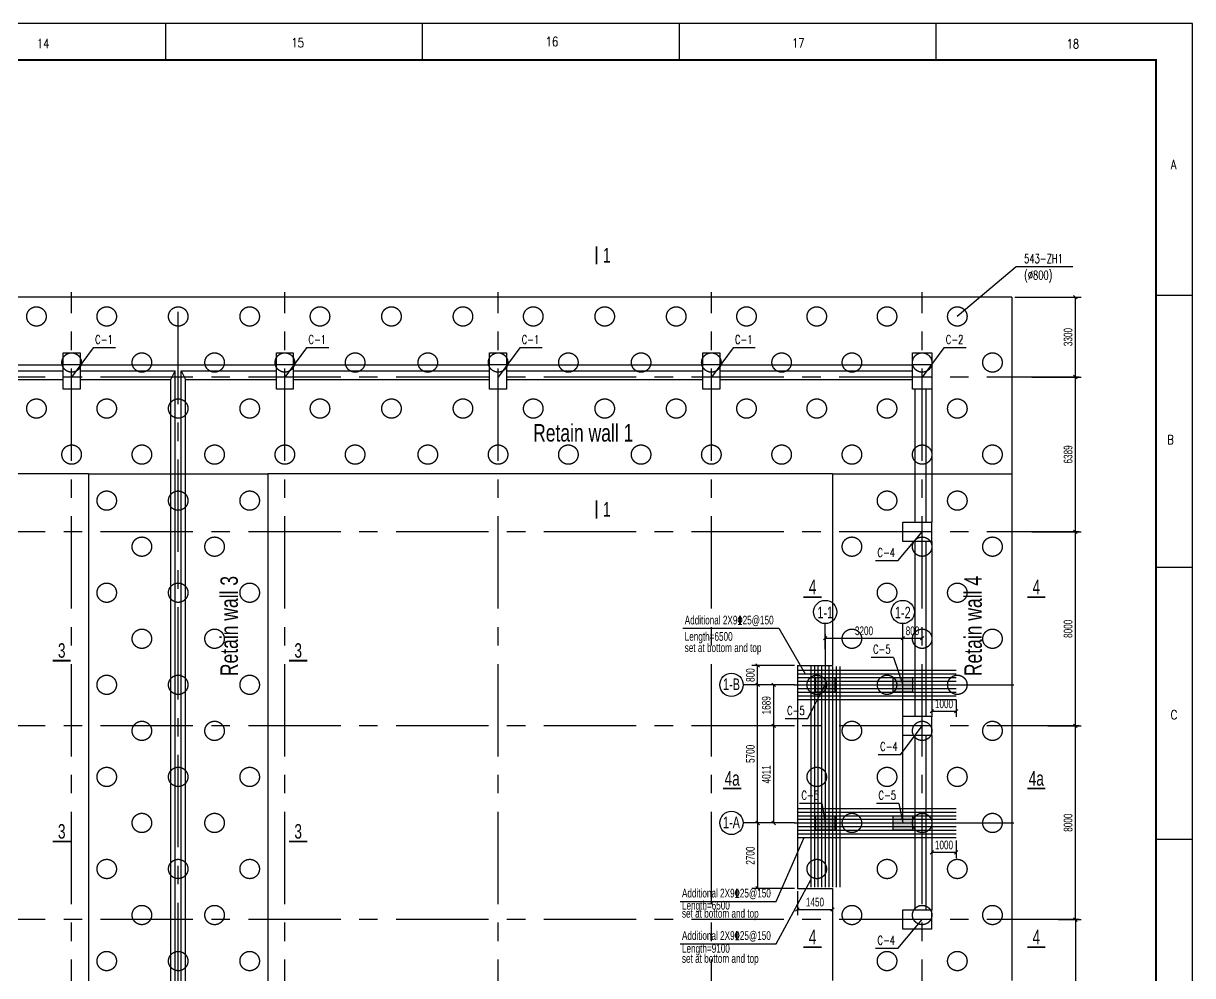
# Model space of a CAD drawing. Header units: millimetres. Extents: x -15901 to 146244, y -607033 to -56344.
# Drawn here: x 106036 to 146244, y -89089 to -56344 of the extents above; entities that cross this region are included whole.
import ezdxf
from ezdxf.enums import TextEntityAlignment as Align

# ---------------------------------------------------------------- set-up
doc = ezdxf.new("R2010")
doc.units = ezdxf.units.MM
doc.header["$LTSCALE"] = 2000
doc.linetypes.add('CENTER', pattern=[50.8, 31.75, -6.35, 6.35, -6.35])
doc.linetypes.add('HIDDEN', pattern=[9.525, 6.35, -3.175])
for name, color, linetype in [('4', 2, 'Continuous'), ('S_01_OUTL', 3, 'Continuous'), ('S_02_AXIS', 171, 'CENTER'), ('S_03_HIDD', 4, 'HIDDEN'), ('S_04_TEXT', 2, 'Continuous'), ('S_05_DIMS', 7, 'Continuous'), ('S_06_RBAR', 1, 'Continuous'), ('S_08_HATCH', 8, 'Continuous')]:
    doc.layers.add(name, color=color, linetype=linetype)
doc.styles.add('HZ', font='romans.shx', dxfattribs={"width": 0.7, "bigfont": 'hztxt.shx'})
doc.styles.add('KS', font='kstxt.shx', dxfattribs={"width": 0.7, "height": 300, "bigfont": 'kshz.shx'})
doc.styles.add('STANDA', font='romans.shx', dxfattribs={"width": 0.7, "bigfont": 'hztxt.shx'})
doc.dimstyles.new('KSDIM1.2', dxfattribs={"dimtxt": 300, "dimasz": 120, "dimexe": 200, "dimexo": 100, "dimgap": 100, "dimtad": 1, "dimdec": 0, "dimlfac": 1.2, "dimzin": 14, "dimdsep": 46, "dimtxsty": 'KS', "dimblk": 'ARCHTICK', "dimblk1": 'OBLIQUE', "dimblk2": 'OBLIQUE', "dimsah": 1, "dimcen": -900, "dimclrd": 7, "dimclre": 7, "dimclrt": 2, "dimazin": 3, "dimtfac": 1, "dimtdec": 0, "dimtix": 1, "dimtmove": 2, "dimatfit": 2, "dimfxl": 1, "dimtolj": 1, "dimtzin": 14, "dimlwd": -3, "dimlwe": -1, "dimarcsym": 0})

# ---------------------------------------------------------------- blocks, each defined once
blk = doc.blocks.new('_OBLIQUE')
at = {"color": 1}
blk.add_line((-0.5, -0.5), (0.5, 0.5), dxfattribs=at)
blk = doc.blocks.new('*D81')
at = {"layer": 'Defpoints', "color": 0}
for p in [(141160, -80497), (142212, -80497), (141529, -87164)]:
    blk.add_point(p, dxfattribs=at)
at = {"layer": 'S_05_DIMS', "color": 7}
for p, q in [((141260, -80497), (142412, -80497)), ((141629, -87164), (142412, -87164))]:
    blk.add_line(p, q, dxfattribs=at)
at = {"layer": 'S_05_DIMS', "color": 7, "lineweight": -3}
blk.add_line((142212, -87164), (142212, -80497), dxfattribs=at)
at = {"layer": 'S_05_DIMS', "color": 7, "linetype": 'ByBlock', "lineweight": -3, "xscale": 120, "yscale": 120, "zscale": 120}
for p, rotation in [((142212, -80497), 90), ((142212, -87164), 270)]:
    blk.add_blockref('_OBLIQUE', p, dxfattribs=dict(at, rotation=rotation))
at = {"layer": 'S_05_DIMS', "color": 2, "insert": (141962, -83830), "char_height": 300, "attachment_point": 5, "rotation": 90, "style": 'KS'}
blk.add_mtext('\\A1;8000', dxfattribs=at)
blk = doc.blocks.new('_ArchTick')
at = {"color": 0, "linetype": 'ByBlock', "const_width": 0.15}
blk.add_lwpolyline([(-0.5, -0.5), (0.5, 0.5)], dxfattribs=at)
blk = doc.blocks.new('*D82')
at = {"layer": 'Defpoints', "color": 0}
for p in [(140611, -73830), (142212, -73830), (141160, -80497)]:
    blk.add_point(p, dxfattribs=at)
at = {"layer": 'S_05_DIMS', "color": 7}
for p, q in [((140711, -73830), (142412, -73830)), ((141260, -80497), (142412, -80497))]:
    blk.add_line(p, q, dxfattribs=at)
at = {"layer": 'S_05_DIMS', "color": 7, "lineweight": -3}
blk.add_line((142212, -80497), (142212, -73830), dxfattribs=at)
at = {"layer": 'S_05_DIMS', "color": 7, "linetype": 'ByBlock', "lineweight": -3, "xscale": 120, "yscale": 120, "zscale": 120}
for p, rotation in [((142212, -73830), 90), ((142212, -80497), 270)]:
    blk.add_blockref('_OBLIQUE', p, dxfattribs=dict(at, rotation=rotation))
at = {"layer": 'S_05_DIMS', "color": 2, "insert": (141962, -77164), "char_height": 300, "attachment_point": 5, "rotation": 90, "style": 'KS'}
blk.add_mtext('\\A1;8000', dxfattribs=at)
blk = doc.blocks.new('*D83')
at = {"layer": 'Defpoints', "color": 0}
for p in [(140611, -68506), (142212, -68506), (140611, -73830)]:
    blk.add_point(p, dxfattribs=at)
at = {"layer": 'S_05_DIMS', "color": 7}
for p, q in [((140711, -68506), (142412, -68506)), ((140711, -73830), (142412, -73830))]:
    blk.add_line(p, q, dxfattribs=at)
at = {"layer": 'S_05_DIMS', "color": 7, "lineweight": -3}
blk.add_line((142212, -73830), (142212, -68506), dxfattribs=at)
at = {"layer": 'S_05_DIMS', "color": 7, "linetype": 'ByBlock', "lineweight": -3, "xscale": 120, "yscale": 120, "zscale": 120}
for p, rotation in [((142212, -68506), 90), ((142212, -73830), 270)]:
    blk.add_blockref('_OBLIQUE', p, dxfattribs=dict(at, rotation=rotation))
at = {"layer": 'S_05_DIMS', "color": 2, "insert": (141962, -71168), "char_height": 300, "attachment_point": 5, "rotation": 90, "style": 'KS'}
blk.add_mtext('\\A1;6389', dxfattribs=at)
blk = doc.blocks.new('A150')
for p, q in [((1013765, -243376), (887616, -243376)), ((985732, -243376), (985732, -244376)), ((992741, -243376), (992741, -244376)), ((999749, -243376), (999749, -244376)), ((1006757, -243376), (1006757, -244376)), ((1013766, -302776), (1013766, -243377)), ((1013766, -250801), (1012766, -250801)), ((1013766, -258226), (1012766, -258226)), ((1013766, -265651), (1012766, -265651))]:
    blk.add_line(p, q)
at = {"const_width": 60}
blk.add_lwpolyline([(1012766, -301776), (1012766, -244376), (890116, -244376), (890116, -301776)], close=True, dxfattribs=at)
blk.add_arc((1013765, -243377), 0.5, 0, 90)
at = {"style": 'STANDA', "width": 0.8}
for s, p in [('15', (989170, -244030)), ('16', (996110, -243997)), ('17', (1002832, -244036)), ('14', (982222, -244050)), ('18', (1010326, -244060)), ('A', (1013168, -247354)), ('B', (1013074, -254862)), ('C', (1013168, -262370))]:
    blk.add_text(s, height=250, dxfattribs=at).set_placement(p)
blk = doc.blocks.new('*D107')
at = {"layer": 'Defpoints', "color": 0}
for p in [(141529, -87164), (140610, -104339), (142212, -104339)]:
    blk.add_point(p, dxfattribs=at)
at = {"layer": 'S_05_DIMS', "color": 7}
for p, q in [((141629, -87164), (142412, -87164)), ((140710, -104339), (142412, -104339))]:
    blk.add_line(p, q, dxfattribs=at)
at = {"layer": 'S_05_DIMS', "color": 7, "lineweight": -3}
blk.add_line((142212, -87164), (142212, -104339), dxfattribs=at)
at = {"layer": 'S_05_DIMS', "color": 7, "linetype": 'ByBlock', "lineweight": -3, "xscale": 120, "yscale": 120, "zscale": 120}
for p, rotation in [((142212, -87164), 90), ((142212, -104339), 270)]:
    blk.add_blockref('_OBLIQUE', p, dxfattribs=dict(at, rotation=rotation))
at = {"layer": 'S_05_DIMS', "color": 2, "insert": (141962, -95751), "char_height": 300, "attachment_point": 5, "rotation": 90, "style": 'KS'}
blk.add_mtext('\\A1;20611', dxfattribs=at)
blk = doc.blocks.new('*D252')
at = {"layer": 'Defpoints', "color": 0}
for p in [(140028, -65756), (142212, -65756), (141276, -68506)]:
    blk.add_point(p, dxfattribs=at)
at = {"layer": 'S_05_DIMS', "color": 7}
for p, q in [((140128, -65756), (142412, -65756)), ((141376, -68506), (142412, -68506))]:
    blk.add_line(p, q, dxfattribs=at)
at = {"layer": 'S_05_DIMS', "color": 7, "lineweight": -3}
blk.add_line((142212, -68506), (142212, -65756), dxfattribs=at)
at = {"layer": 'S_05_DIMS', "color": 7, "linetype": 'ByBlock', "lineweight": -3, "xscale": 120, "yscale": 120, "zscale": 120}
for p, rotation in [((142212, -65756), 90), ((142212, -68506), 270)]:
    blk.add_blockref('_OBLIQUE', p, dxfattribs=dict(at, rotation=rotation))
at = {"layer": 'S_05_DIMS', "color": 2, "insert": (141962, -67131), "char_height": 300, "attachment_point": 5, "rotation": 90, "style": 'KS'}
blk.add_mtext('\\A1;3300', dxfattribs=at)
blk = doc.blocks.new('*D264')
at = {"layer": 'Defpoints', "color": 0}
for p in [(132653, -86089), (133861, -86089), (133861, -86813)]:
    blk.add_point(p, dxfattribs=at)
at = {"layer": 'S_05_DIMS', "color": 7}
for p, q in [((132653, -86189), (132653, -87013)), ((133861, -86189), (133861, -87013))]:
    blk.add_line(p, q, dxfattribs=at)
at = {"layer": 'S_05_DIMS', "color": 7, "lineweight": -3}
blk.add_line((132653, -86813), (133861, -86813), dxfattribs=at)
at = {"layer": 'S_05_DIMS', "color": 7, "linetype": 'ByBlock', "lineweight": -3, "xscale": 120, "yscale": 120, "zscale": 120, "rotation": 180}
blk.add_blockref('_OBLIQUE', (132653, -86813), dxfattribs=at)
at = {"layer": 'S_05_DIMS', "color": 7, "linetype": 'ByBlock', "lineweight": -3, "xscale": 120, "yscale": 120, "zscale": 120}
blk.add_blockref('_OBLIQUE', (133861, -86813), dxfattribs=at)
at = {"layer": 'S_05_DIMS', "color": 2, "insert": (133257, -86563), "char_height": 300, "attachment_point": 5, "style": 'KS'}
blk.add_mtext('\\A1;1450', dxfattribs=at)
blk = doc.blocks.new('*D265')
at = {"layer": 'Defpoints', "color": 0}
for p in [(132538, -79089), (131836, -80497), (132653, -80497)]:
    blk.add_point(p, dxfattribs=at)
at = {"layer": 'S_05_DIMS', "color": 7}
for p, q in [((132438, -79089), (131636, -79089)), ((132553, -80497), (131636, -80497))]:
    blk.add_line(p, q, dxfattribs=at)
at = {"layer": 'S_05_DIMS', "color": 7, "lineweight": -3}
blk.add_line((131836, -79089), (131836, -80497), dxfattribs=at)
at = {"layer": 'S_05_DIMS', "color": 7, "linetype": 'ByBlock', "lineweight": -3, "xscale": 120, "yscale": 120, "zscale": 120}
for p, rotation in [((131836, -79089), 90), ((131836, -80497), 270)]:
    blk.add_blockref('_OBLIQUE', p, dxfattribs=dict(at, rotation=rotation))
at = {"layer": 'S_05_DIMS', "color": 2, "insert": (131586, -79793), "char_height": 300, "attachment_point": 5, "rotation": 90, "style": 'KS'}
blk.add_mtext('\\A1;1689', dxfattribs=at)
blk = doc.blocks.new('*D266')
at = {"layer": 'Defpoints', "color": 0}
for p in [(132653, -80497), (131836, -83839), (132653, -83839)]:
    blk.add_point(p, dxfattribs=at)
at = {"layer": 'S_05_DIMS', "color": 7}
for p, q in [((132553, -80497), (131636, -80497)), ((132553, -83839), (131636, -83839))]:
    blk.add_line(p, q, dxfattribs=at)
at = {"layer": 'S_05_DIMS', "color": 7, "lineweight": -3}
blk.add_line((131836, -80497), (131836, -83839), dxfattribs=at)
at = {"layer": 'S_05_DIMS', "color": 7, "linetype": 'ByBlock', "lineweight": -3, "xscale": 120, "yscale": 120, "zscale": 120}
for p, rotation in [((131836, -80497), 90), ((131836, -83839), 270)]:
    blk.add_blockref('_OBLIQUE', p, dxfattribs=dict(at, rotation=rotation))
at = {"layer": 'S_05_DIMS', "color": 2, "insert": (131586, -82168), "char_height": 300, "attachment_point": 5, "rotation": 90, "style": 'KS'}
blk.add_mtext('\\A1;4011', dxfattribs=at)
blk = doc.blocks.new('*D267')
at = {"layer": 'Defpoints', "color": 0}
for p in [(131286, -79089), (132653, -79089), (132653, -83839)]:
    blk.add_point(p, dxfattribs=at)
at = {"layer": 'S_05_DIMS', "color": 7}
for p, q in [((132553, -79089), (131086, -79089)), ((132553, -83839), (131086, -83839))]:
    blk.add_line(p, q, dxfattribs=at)
at = {"layer": 'S_05_DIMS', "color": 7, "lineweight": -3}
blk.add_line((131286, -83839), (131286, -79089), dxfattribs=at)
at = {"layer": 'S_05_DIMS', "color": 7, "linetype": 'ByBlock', "lineweight": -3, "xscale": 120, "yscale": 120, "zscale": 120}
for p, rotation in [((131286, -79089), 90), ((131286, -83839), 270)]:
    blk.add_blockref('_OBLIQUE', p, dxfattribs=dict(at, rotation=rotation))
at = {"layer": 'S_05_DIMS', "color": 2, "insert": (131036, -81464), "char_height": 300, "attachment_point": 5, "rotation": 90, "style": 'KS'}
blk.add_mtext('\\A1;5700', dxfattribs=at)
blk = doc.blocks.new('*D268')
at = {"layer": 'Defpoints', "color": 0}
for p in [(136278, -77484), (133611, -77958), (136278, -77958)]:
    blk.add_point(p, dxfattribs=at)
at = {"layer": 'S_05_DIMS', "color": 7}
for p, q in [((133611, -77858), (133611, -77284)), ((136278, -77858), (136278, -77284))]:
    blk.add_line(p, q, dxfattribs=at)
at = {"layer": 'S_05_DIMS', "color": 7, "lineweight": -3}
blk.add_line((133611, -77484), (136278, -77484), dxfattribs=at)
at = {"layer": 'S_05_DIMS', "color": 7, "linetype": 'ByBlock', "lineweight": -3, "xscale": 120, "yscale": 120, "zscale": 120, "rotation": 180}
blk.add_blockref('_OBLIQUE', (133611, -77484), dxfattribs=at)
at = {"layer": 'S_05_DIMS', "color": 7, "linetype": 'ByBlock', "lineweight": -3, "xscale": 120, "yscale": 120, "zscale": 120}
blk.add_blockref('_OBLIQUE', (136278, -77484), dxfattribs=at)
at = {"layer": 'S_05_DIMS', "color": 2, "insert": (134944, -77234), "char_height": 300, "attachment_point": 5, "style": 'KS'}
blk.add_mtext('\\A1;3200', dxfattribs=at)
blk = doc.blocks.new('*D269')
at = {"layer": 'Defpoints', "color": 0}
for p in [(136944, -77484), (136278, -77958), (136944, -77657)]:
    blk.add_point(p, dxfattribs=at)
at = {"layer": 'S_05_DIMS', "color": 7}
for p, q in [((136278, -77858), (136278, -77284)), ((136944, -77557), (136944, -77284))]:
    blk.add_line(p, q, dxfattribs=at)
at = {"layer": 'S_05_DIMS', "color": 7, "lineweight": -3}
blk.add_line((136278, -77484), (136944, -77484), dxfattribs=at)
at = {"layer": 'S_05_DIMS', "color": 7, "linetype": 'ByBlock', "lineweight": -3, "xscale": 120, "yscale": 120, "zscale": 120, "rotation": 180}
blk.add_blockref('_OBLIQUE', (136278, -77484), dxfattribs=at)
at = {"layer": 'S_05_DIMS', "color": 7, "linetype": 'ByBlock', "lineweight": -3, "xscale": 120, "yscale": 120, "zscale": 120}
blk.add_blockref('_OBLIQUE', (136944, -77484), dxfattribs=at)
at = {"layer": 'S_05_DIMS', "color": 2, "insert": (136611, -77234), "char_height": 300, "attachment_point": 5, "style": 'KS'}
blk.add_mtext('\\A1;800', dxfattribs=at)
blk = doc.blocks.new('*D270')
at = {"layer": 'Defpoints', "color": 0}
for p in [(131286, -78423), (132653, -78423), (132653, -79089)]:
    blk.add_point(p, dxfattribs=at)
at = {"layer": 'S_05_DIMS', "color": 7}
for p, q in [((132553, -78423), (131086, -78423)), ((132553, -79089), (131086, -79089))]:
    blk.add_line(p, q, dxfattribs=at)
at = {"layer": 'S_05_DIMS', "color": 7, "lineweight": -3}
blk.add_line((131286, -79089), (131286, -78423), dxfattribs=at)
at = {"layer": 'S_05_DIMS', "color": 7, "linetype": 'ByBlock', "lineweight": -3, "xscale": 120, "yscale": 120, "zscale": 120}
for p, rotation in [((131286, -78423), 90), ((131286, -79089), 270)]:
    blk.add_blockref('_OBLIQUE', p, dxfattribs=dict(at, rotation=rotation))
at = {"layer": 'S_05_DIMS', "color": 2, "insert": (131036, -78756), "char_height": 300, "attachment_point": 5, "rotation": 90, "style": 'KS'}
blk.add_mtext('\\A1;800', dxfattribs=at)
blk = doc.blocks.new('*D271')
at = {"layer": 'Defpoints', "color": 0}
for p in [(132653, -83839), (131286, -86089), (132653, -86089)]:
    blk.add_point(p, dxfattribs=at)
at = {"layer": 'S_05_DIMS', "color": 7}
for p, q in [((132553, -83839), (131086, -83839)), ((132553, -86089), (131086, -86089))]:
    blk.add_line(p, q, dxfattribs=at)
at = {"layer": 'S_05_DIMS', "color": 7, "lineweight": -3}
blk.add_line((131286, -83839), (131286, -86089), dxfattribs=at)
at = {"layer": 'S_05_DIMS', "color": 7, "linetype": 'ByBlock', "lineweight": -3, "xscale": 120, "yscale": 120, "zscale": 120}
for p, rotation in [((131286, -83839), 90), ((131286, -86089), 270)]:
    blk.add_blockref('_OBLIQUE', p, dxfattribs=dict(at, rotation=rotation))
at = {"layer": 'S_05_DIMS', "color": 2, "insert": (131036, -84964), "char_height": 300, "attachment_point": 5, "rotation": 90, "style": 'KS'}
blk.add_mtext('\\A1;2700', dxfattribs=at)
blk = doc.blocks.new('*D730')
at = {"layer": 'Defpoints', "color": 0}
for p in [(137278, -79506), (138111, -79506), (138111, -79994)]:
    blk.add_point(p, dxfattribs=at)
at = {"layer": 'S_05_DIMS', "color": 7}
for p, q in [((137278, -79606), (137278, -80194)), ((138111, -79606), (138111, -80194))]:
    blk.add_line(p, q, dxfattribs=at)
at = {"layer": 'S_05_DIMS', "color": 7, "lineweight": -3}
blk.add_line((137278, -79994), (138111, -79994), dxfattribs=at)
at = {"layer": 'S_05_DIMS', "color": 7, "linetype": 'ByBlock', "lineweight": -3, "xscale": 120, "yscale": 120, "zscale": 120, "rotation": 180}
blk.add_blockref('_OBLIQUE', (137278, -79994), dxfattribs=at)
at = {"layer": 'S_05_DIMS', "color": 7, "linetype": 'ByBlock', "lineweight": -3, "xscale": 120, "yscale": 120, "zscale": 120}
blk.add_blockref('_OBLIQUE', (138111, -79994), dxfattribs=at)
at = {"layer": 'S_05_DIMS', "color": 2, "insert": (137694, -79744), "char_height": 300, "attachment_point": 5, "style": 'KS'}
blk.add_mtext('\\A1;1000', dxfattribs=at)
blk = doc.blocks.new('*D731')
at = {"layer": 'Defpoints', "color": 0}
for p in [(137278, -84339), (138111, -84339), (138111, -84848)]:
    blk.add_point(p, dxfattribs=at)
at = {"layer": 'S_05_DIMS', "color": 7}
for p, q in [((137278, -84439), (137278, -85048)), ((138111, -84439), (138111, -85048))]:
    blk.add_line(p, q, dxfattribs=at)
at = {"layer": 'S_05_DIMS', "color": 7, "lineweight": -3}
blk.add_line((137278, -84848), (138111, -84848), dxfattribs=at)
at = {"layer": 'S_05_DIMS', "color": 7, "linetype": 'ByBlock', "lineweight": -3, "xscale": 120, "yscale": 120, "zscale": 120, "rotation": 180}
blk.add_blockref('_OBLIQUE', (137278, -84848), dxfattribs=at)
at = {"layer": 'S_05_DIMS', "color": 7, "linetype": 'ByBlock', "lineweight": -3, "xscale": 120, "yscale": 120, "zscale": 120}
blk.add_blockref('_OBLIQUE', (138111, -84848), dxfattribs=at)
at = {"layer": 'S_05_DIMS', "color": 2, "insert": (137694, -84598), "char_height": 300, "attachment_point": 5, "style": 'KS'}
blk.add_mtext('\\A1;1000', dxfattribs=at)

msp = doc.modelspace()

# ---------------------------------------------------------------- hatches: boundary and pattern name
at = {"layer": 'S_08_HATCH'}
h = msp.add_hatch(color=6, dxfattribs=at)
h.dxf.hatch_style = 1
h.paths.add_polyline_path([(133277.566, -78839.342), (133277.566, -79339.342), (133944.232, -79339.342), (133944.232, -78839.342)])
h = msp.add_hatch(color=6, dxfattribs=at)
h.dxf.hatch_style = 1
h.paths.add_polyline_path([(135944.232, -78839.342), (135944.232, -79339.342), (136610.899, -79339.342), (136610.899, -78839.342)])
h = msp.add_hatch(color=6, dxfattribs=at)
h.dxf.hatch_style = 1
h.paths.add_polyline_path([(133277.566, -83589.342), (133277.566, -84089.342), (133944.232, -84089.342), (133944.232, -83589.342)])
h = msp.add_hatch(color=6, dxfattribs=at)
h.dxf.hatch_style = 1
h.paths.add_polyline_path([(135944.232, -83589.342), (135944.232, -84089.342), (136610.899, -84089.342), (136610.899, -83589.342)])

# ---------------------------------------------------------------- linework, layer by layer
for p, q in [((140172.695, -64718.311), (138152.566, -66422.675)), ((142123.223, -64718.311), (140172.695, -64718.311))]:
    msp.add_line(p, q)
at = {"layer": 'S_01_OUTL'}
for p, q in [((140027.566, -65756.008), (-5305.768, -65756.008)), ((140027.566, -65756.008), (140027.566, -89256.008)), ((107402.566, -67672.675), (107985.899, -67672.675)), ((107402.566, -68922.675), (107402.566, -67672.675)), ((107985.899, -67672.675), (107985.899, -68922.675)), ((114735.899, -67672.675), (115319.232, -67672.675)), ((114735.899, -68922.675), (114735.899, -67672.675)), ((115319.232, -67672.675), (115319.232, -68922.675)), ((122069.232, -67672.675), (122652.566, -67672.675)), ((122069.232, -68922.675), (122069.232, -67672.675)), ((122652.566, -67672.675), (122652.566, -68922.675)), ((129402.566, -67672.675), (129985.899, -67672.675)), ((129402.566, -68922.675), (129402.566, -67672.675)), ((129985.899, -67672.675), (129985.899, -68922.675)), ((136610.899, -67672.675), (137277.566, -67672.675)), ((136610.899, -68922.675), (136610.899, -67672.675)), ((137277.566, -67672.675), (137277.566, -68922.675)), ((100652.566, -68089.342), (107402.566, -68089.342)), ((100652.566, -68297.675), (107402.566, -68297.675)), ((107985.899, -68089.342), (114735.899, -68089.342)), ((107985.899, -68297.675), (111256.732, -68297.675)), ((111110.899, -68589.342), (111256.732, -68297.675)), ((111256.732, -89756.008), (111256.732, -68297.675)), ((111465.066, -89756.008), (111465.066, -68297.675)), ((111465.066, -68297.675), (111610.899, -68589.342)), ((111465.066, -68297.675), (114735.899, -68297.675)), ((115319.232, -68089.342), (122069.232, -68089.342)), ((115319.232, -68297.675), (122069.232, -68297.675)), ((122652.566, -68089.342), (129402.566, -68089.342)), ((122652.566, -68297.675), (129402.566, -68297.675)), ((129985.899, -68089.342), (136610.899, -68089.342)), ((129985.899, -68297.675), (136610.899, -68297.675)), ((100652.566, -68589.342), (107402.566, -68589.342)), ((107985.899, -68589.342), (111110.899, -68589.342)), ((111110.899, -89756.008), (111110.899, -68589.342)), ((111610.899, -89756.008), (111610.899, -68589.342)), ((111610.899, -68589.342), (114735.899, -68589.342)), ((115319.232, -68589.342), (122069.232, -68589.342)), ((122652.566, -68589.342), (129402.566, -68589.342)), ((129985.899, -68589.342), (136610.899, -68589.342)), ((107985.899, -68922.675), (107402.566, -68922.675)), ((115319.232, -68922.675), (114735.899, -68922.675)), ((122652.566, -68922.675), (122069.232, -68922.675)), ((129985.899, -68922.675), (129402.566, -68922.675)), ((137277.566, -68922.675), (136610.899, -68922.675)), ((136694.232, -68922.675), (136694.232, -73496.842)), ((137069.232, -68922.675), (137069.232, -73496.842)), ((137277.566, -68922.675), (137277.566, -73496.842)), ((108277.566, -71839.743), (88777.566, -71839.743)), ((108277.566, -71839.743), (108277.566, -90839.342)), ((133860.899, -71839.743), (114444.232, -71839.743)), ((114444.232, -71839.743), (114444.232, -90839.342)), ((133860.899, -71839.743), (133860.899, -78422.675)), ((136277.566, -74163.508), (136277.566, -73496.842)), ((136277.566, -73496.842), (137277.566, -73496.842)), ((137277.566, -74163.508), (137277.566, -73496.842)), ((137277.566, -74163.508), (136277.566, -74163.508)), ((136694.232, -74163.508), (136694.232, -80163.508)), ((137069.232, -74163.508), (137069.232, -80163.508)), ((137277.566, -74163.508), (137277.566, -80163.508)), ((132652.566, -78422.675), (132652.566, -86089.342)), ((132652.566, -78422.675), (133860.899, -78422.675)), ((136277.566, -80830.175), (136277.566, -80163.508)), ((136277.566, -80163.508), (137277.566, -80163.508)), ((137277.566, -80830.175), (137277.566, -80163.508)), ((137277.566, -80830.175), (136277.566, -80830.175)), ((136694.232, -80830.175), (136694.232, -86830.175)), ((137069.232, -80830.175), (137069.232, -86830.175)), ((137277.566, -80830.175), (137277.566, -86830.175)), ((132652.566, -86089.342), (133860.899, -86089.342)), ((133860.899, -86089.342), (133860.899, -89256.008)), ((136277.566, -87496.842), (136277.566, -86830.175)), ((136277.566, -86830.175), (137277.566, -86830.175)), ((137277.566, -87496.842), (137277.566, -86830.175)), ((137277.566, -87496.842), (136277.566, -87496.842))]:
    msp.add_line(p, q, dxfattribs=at)
for points in [[(125746.147, -64005.306, 60, 60, 0), (125746.147, -64630.306, 0, 0, 0)], [(125746.147, -72745.5, 60, 60, 0), (125746.147, -73370.5, 0, 0, 0)], [(132862.098, -76074.821, 60, 60, 0), (133487.098, -76074.821, 0, 0, 0)], [(140556.841, -76074.821, 60, 60, 0), (141181.841, -76074.821, 0, 0, 0)], [(107042.31, -78258.83, 60, 60, 0), (107667.31, -78258.83, 0, 0, 0)], [(115173.843, -78258.83, 60, 60, 0), (115798.843, -78258.83, 0, 0, 0)], [(130097.163, -82657.382, 60, 60, 0), (130722.163, -82657.382, 0, 0, 0)], [(140556.841, -82657.382, 60, 60, 0), (141181.841, -82657.382, 0, 0, 0)], [(107042.31, -84478.768, 60, 60, 0), (107667.31, -84478.768, 0, 0, 0)], [(115173.843, -84478.768, 60, 60, 0), (115798.843, -84478.768, 0, 0, 0)], [(132862.098, -88114.83, 60, 60, 0), (133487.098, -88114.83, 0, 0, 0)], [(140556.841, -88114.83, 60, 60, 0), (141181.841, -88114.83, 0, 0, 0)]]:
    msp.add_lwpolyline(points, format="xyseb", dxfattribs=at)
for points in [[(133277.566, -78839.342), (133944.232, -78839.342), (133944.232, -79339.342), (133277.566, -79339.342)], [(135944.232, -78839.342), (136610.899, -78839.342), (136610.899, -79339.342), (135944.232, -79339.342)], [(133277.566, -83589.342), (133944.232, -83589.342), (133944.232, -84089.342), (133277.566, -84089.342)], [(135944.232, -83589.342), (136610.899, -83589.342), (136610.899, -84089.342), (135944.232, -84089.342)]]:
    msp.add_lwpolyline(points, close=True, dxfattribs=at)
for centre in [(133610.899, -76584.471), (136277.566, -76584.471), (130385.854, -79089.342), (130385.854, -83839.342)]:
    msp.add_circle(centre, 400, dxfattribs=at)
at = {"layer": 'S_02_AXIS', "ltscale": 0.05}
for p, q in [((107694.232, -106950.224), (107694.232, -65589.342)), ((111360.899, -89756.008), (111360.899, -65756.008)), ((115027.566, -106950.224), (115027.566, -65589.342)), ((122360.899, -106950.224), (122360.899, -65589.342)), ((129694.232, -106950.224), (129694.232, -65589.342)), ((136944.232, -106950.224), (136944.232, -65589.342)), ((142347.521, -68506.008), (-7567.631, -68506.008)), ((142347.521, -73830.175), (-7567.631, -73830.175)), ((142347.521, -80496.842), (-7567.631, -80496.842)), ((142347.521, -87163.508), (-7567.631, -87163.508))]:
    msp.add_line(p, q, dxfattribs=at)
at = {"layer": 'S_02_AXIS'}
for p, q in [((133610.899, -77350.782), (133610.899, -84796.918)), ((136277.566, -83768.568), (136277.566, -77510.165)), ((132538.045, -79089.342), (140095.349, -79089.342)), ((132538.045, -83839.342), (140095.349, -83839.342))]:
    msp.add_line(p, q, dxfattribs=at)
at = {"layer": 'S_03_HIDD'}
for p, q in [((108277.566, -71839.743), (114444.232, -71839.743)), ((133860.899, -71839.743), (140027.566, -71839.743))]:
    msp.add_line(p, q, dxfattribs=at)
for centre in [(106485.899, -66422.675), (108902.566, -66422.675), (111360.899, -66422.675), (113819.232, -66422.675), (116235.899, -66422.675), (118694.232, -66422.675), (121152.566, -66422.675), (123569.232, -66422.675), (126027.566, -66422.675), (128485.899, -66422.675), (130902.566, -66422.675), (133319.232, -66422.675), (135735.899, -66422.675), (138152.566, -66422.675), (107694.232, -68006.008), (110110.899, -68006.008), (112610.899, -68006.008), (115027.566, -68006.008), (117444.232, -68006.008), (119944.232, -68006.008), (122360.899, -68006.008), (124777.566, -68006.008), (127277.566, -68006.008), (129694.232, -68006.008), (132110.899, -68006.008), (134527.566, -68006.008), (136944.232, -68006.008), (139360.899, -68006.008), (106485.899, -69589.342), (108902.566, -69589.342), (111360.899, -69589.342), (113819.232, -69589.342), (116235.899, -69589.342), (118694.232, -69589.342), (121152.566, -69589.342), (123569.232, -69589.342), (126027.566, -69589.342), (128485.899, -69589.342), (130902.566, -69589.342), (133319.232, -69589.342), (135735.899, -69589.342), (138152.566, -69589.342), (107694.232, -71172.675), (110110.899, -71172.675), (112610.899, -71172.675), (115027.566, -71172.675), (117444.232, -71172.675), (119944.232, -71172.675), (122360.899, -71172.675), (124777.566, -71172.675), (127277.566, -71172.675), (129694.232, -71172.675), (132110.899, -71172.675), (134527.566, -71172.675), (136944.232, -71172.675), (139360.899, -71172.675), (108902.566, -72756.008), (111360.899, -72756.008), (113819.232, -72756.008), (135735.899, -72756.008), (138152.566, -72756.008), (110110.899, -74339.342), (112610.899, -74339.342), (134527.566, -74339.342), (136944.232, -74339.342), (139360.899, -74339.342), (108902.566, -75922.675), (111360.899, -75922.675), (113819.232, -75922.675), (135735.899, -75922.675), (138152.566, -75922.675), (110110.899, -77506.008), (112610.899, -77506.008), (134527.566, -77506.008), (136944.232, -77506.008), (139360.899, -77506.008), (108902.566, -79089.342), (111360.899, -79089.342), (113819.232, -79089.342), (133319.232, -79089.342), (135735.899, -79089.342), (138152.566, -79089.342), (110110.899, -80672.675), (112610.899, -80672.675), (134527.566, -80672.675), (136944.232, -80672.675), (139360.899, -80672.675), (108902.566, -82256.008), (111360.899, -82256.008), (113819.232, -82256.008), (133319.232, -82256.008), (135735.899, -82256.008), (138152.566, -82256.008), (110110.899, -83839.342), (112610.899, -83839.342), (134527.566, -83839.342), (136944.232, -83839.342), (139360.899, -83839.342), (108902.566, -85422.675), (111360.899, -85422.675), (113819.232, -85422.675), (133319.232, -85422.675), (135735.899, -85422.675), (138152.566, -85422.675), (110110.899, -87006.008), (112610.899, -87006.008), (134527.566, -87006.008), (136944.232, -87006.008), (139360.899, -87006.008), (108902.566, -88589.342), (111360.899, -88589.342), (113819.232, -88589.342), (135735.899, -88589.342), (138152.566, -88589.342)]:
    msp.add_circle(centre, 333.333, dxfattribs=at)
at = {"layer": 'S_04_TEXT'}
for p, q in [((108440.428, -67497.323), (107694.232, -68506.008)), ((109205.542, -67497.323), (108440.428, -67497.323)), ((115773.762, -67497.323), (115027.566, -68506.008)), ((116538.875, -67497.323), (115773.762, -67497.323)), ((123107.095, -67497.323), (122360.899, -68506.008)), ((123872.209, -67497.323), (123107.095, -67497.323)), ((130440.428, -67497.323), (129694.232, -68506.008)), ((131205.542, -67497.323), (130440.428, -67497.323)), ((137690.428, -67497.323), (136944.232, -68506.008)), ((138455.542, -67497.323), (137690.428, -67497.323)), ((107985.899, -68089.342), (107402.566, -68089.342)), ((115319.232, -68089.342), (114735.899, -68089.342)), ((122652.566, -68089.342), (122069.232, -68089.342)), ((129985.899, -68089.342), (129402.566, -68089.342)), ((137277.566, -68089.342), (136610.899, -68089.342)), ((136107.89, -74826.566), (136944.232, -73830.175)), ((136107.89, -74826.566), (135342.776, -74826.566)), ((128712.702, -77146.655), (132015.702, -77146.655)), ((132015.702, -77146.655), (132924.05, -78714.342)), ((133610.899, -77284.471), (133610.899, -76984.471)), ((136277.566, -77284.471), (136277.566, -76984.471)), ((135954.498, -78151.339), (135189.385, -78151.339)), ((135954.498, -78151.339), (136277.566, -79089.342)), ((131085.854, -79089.342), (130785.854, -79089.342)), ((133001.561, -80259.166), (133610.899, -79089.342)), ((133001.561, -80259.166), (132236.447, -80259.166)), ((136198.82, -81493.232), (136944.232, -80496.842)), ((136198.82, -81493.232), (135433.707, -81493.232)), ((133490.909, -83172.446), (132725.796, -83172.446)), ((133490.909, -83172.446), (133610.899, -83839.342)), ((136142.421, -83172.446), (135377.308, -83172.446)), ((136142.421, -83172.446), (136277.566, -83839.342)), ((131085.854, -83839.342), (130785.854, -83839.342)), ((131920.317, -86535.859), (132889.453, -84339.342)), ((131920.317, -87995.667), (133110.899, -85799.149)), ((128617.318, -86535.859), (131920.317, -86535.859)), ((136107.89, -88159.899), (136944.232, -87163.508)), ((128617.318, -87995.667), (131920.317, -87995.667)), ((136107.89, -88159.899), (135342.776, -88159.899))]:
    msp.add_line(p, q, dxfattribs=at)
at = {"layer": 'S_06_RBAR'}
for p, q in [((132694.232, -78589.342), (138110.899, -78589.342)), ((132694.232, -78714.342), (138110.899, -78714.342)), ((133110.899, -78464.342), (133110.899, -86047.675)), ((133235.899, -78464.342), (133235.899, -86047.675)), ((133360.899, -78464.342), (133360.899, -86047.675)), ((133485.899, -78464.342), (133485.899, -86047.675)), ((133610.899, -78464.342), (133610.899, -86047.675)), ((133735.899, -78464.342), (133735.899, -86047.675)), ((133860.899, -78464.342), (133860.899, -86047.675)), ((133985.899, -78464.342), (133985.899, -86047.675)), ((134110.899, -78464.342), (134110.899, -86047.675)), ((132694.232, -78839.342), (138110.899, -78839.342)), ((132694.232, -78964.342), (138110.899, -78964.342)), ((132694.232, -79089.342), (138110.899, -79089.342)), ((132694.232, -79214.342), (138110.899, -79214.342)), ((132694.232, -79339.342), (138110.899, -79339.342)), ((132694.232, -79464.342), (138110.899, -79464.342)), ((132694.232, -79589.342), (138110.899, -79589.342)), ((132694.232, -83339.342), (138110.899, -83339.342)), ((132694.232, -83464.342), (138110.899, -83464.342)), ((132694.232, -83589.342), (138110.899, -83589.342)), ((132694.232, -83714.342), (138110.899, -83714.342)), ((132694.232, -83839.342), (138110.899, -83839.342)), ((132694.232, -83964.342), (138110.899, -83964.342)), ((132694.232, -84089.342), (138110.899, -84089.342)), ((132694.232, -84214.342), (138110.899, -84214.342)), ((132694.232, -84339.342), (138110.899, -84339.342))]:
    msp.add_line(p, q, dxfattribs=at)

# ---------------------------------------------------------------- block references
at = {"xscale": 1.26, "yscale": 1.26, "zscale": 1.26}
msp.add_blockref('A150', (-1131100.998, 250310.032), dxfattribs=at)

# ---------------------------------------------------------------- texts
at = {"layer": '4', "style": 'KS', "width": 0.75}
msp.add_text('Retain wall 1', height=600, dxfattribs=at).set_placement((123565.532, -70724.271))
for s, p in [('Retain wall 3', (113412.08, -78791.283)), ('Retain wall 4', (138995.413, -78791.283))]:
    msp.add_text(s, height=600, rotation=90, dxfattribs=at).set_placement(p)
at = {"layer": 'S_01_OUTL', "style": 'KS', "width": 0.7}
for s, p in [('1', (126096.147, -64317.806)), ('1', (126096.147, -73058)), ('4', (133174.598, -75724.821)), ('4', (140869.341, -75724.821)), ('3', (107354.81, -77908.83)), ('3', (115486.343, -77908.83)), ('4a', (130409.663, -82307.382)), ('4a', (140869.341, -82307.382)), ('3', (107354.81, -84128.768)), ('3', (115486.343, -84128.768)), ('4', (133174.598, -87764.83)), ('4', (140869.341, -87764.83))]:
    msp.add_text(s, height=500, dxfattribs=at).set_placement(p, align=Align.MIDDLE_CENTER)
at = {"layer": 'S_01_OUTL', "style": 'HZ', "width": 0.7}
for s, p in [('543-ZH1', (140448.682, -64584.263)), ('(%%c800)', (140448.682, -65149.426))]:
    msp.add_text(s, height=300, dxfattribs=at).set_placement(p)
at = {"layer": 'S_04_TEXT', "width": 0.7}
for s, style, p in [('C-1', 'HZ', (108506.265, -67363.275)), ('C-1', 'HZ', (115839.599, -67363.275)), ('C-1', 'HZ', (123172.932, -67363.275)), ('C-1', 'HZ', (130506.265, -67363.275)), ('C-2', 'HZ', (137756.265, -67363.275)), ('C-4', 'HZ', (135408.613, -74692.518)), ('Additional 2X9%%13225@150', 'KS', (128778.539, -77012.608)), ('Length=6500', 'KS', (128778.539, -77575.745)), ('set at bottom and top', 'KS', (128778.539, -77962.815)), ('C-5', 'HZ', (135255.221, -78017.291)), ('C-5', 'HZ', (132302.284, -80125.118)), ('C-4', 'HZ', (135499.544, -81359.185)), ('C-5', 'HZ', (132791.633, -83038.398)), ('C-5', 'HZ', (135443.145, -83038.398)), ('Additional 2X9%%13225@150', 'KS', (128683.154, -86401.811)), ('set at bottom and top', 'KS', (128683.154, -87097.428)), ('Length=6500', 'KS', (128683.154, -86820.949)), ('Additional 2X9%%13225@150', 'KS', (128683.154, -87861.619)), ('Length=9100', 'KS', (128683.154, -88303.797)), ('C-4', 'HZ', (135408.613, -88025.851)), ('set at bottom and top', 'KS', (128683.154, -88649.396))]:
    msp.add_text(s, height=300, dxfattribs=dict(at, style=style)).set_placement(p)
at = {"layer": 'S_04_TEXT', "style": 'KS', "width": 0.7}
for s, p in [('1-1', (133610.899, -76603.415)), ('1-2', (136277.566, -76603.415)), ('1-B', (130385.854, -79070.398)), ('1-A', (130385.854, -83820.398))]:
    msp.add_text(s, height=400, dxfattribs=at).set_placement(p, align=Align.MIDDLE_CENTER)

# ---------------------------------------------------------------- dimensions: what is measured, and where the dimension line sits
at = {"layer": 'S_05_DIMS'}
for base, p1, p2, override, picture, middle in [((142212.232, -65756.008), (141275.875, -68506.008), (140027.566, -65756.008), {"dimtxsty": 'KS'}, '*D252', (141962.232, -67131.008)), ((142212.232, -68506.008), (140610.847, -73830.175), (140610.847, -68506.008), {"dimlfac": 1.2}, '*D83', (141962.232, -71168.092)), ((142212.232, -73830.175), (141159.856, -80496.842), (140610.847, -73830.175), {"dimlfac": 1.2}, '*D82', (141962.232, -77163.508)), ((131285.854, -78422.675), (132652.566, -79089.342), (132652.566, -78422.675), {"dimlfac": 1.2, "dimzin": 8}, '*D270', (131035.854, -78756.008)), ((131285.854, -79089.342), (132652.566, -83839.342), (132652.566, -79089.342), {"dimlfac": 1.2, "dimzin": 8}, '*D267', (131035.854, -81464.342)), ((131835.977, -80496.842), (132538.045, -79089.342), (132652.566, -80496.842), {"dimlfac": 1.2, "dimzin": 8}, '*D265', (131585.977, -79793.092)), ((131835.977, -83839.342), (132652.566, -80496.842), (132652.566, -83839.342), {"dimlfac": 1.2, "dimzin": 8}, '*D266', (131585.977, -82168.092)), ((142212.232, -80496.842), (141529.369, -87163.508), (141159.856, -80496.842), {"dimlfac": 1.2}, '*D81', (141962.232, -83830.175)), ((131285.854, -86089.342), (132652.566, -83839.342), (132652.566, -86089.342), {"dimlfac": 1.2, "dimzin": 8}, '*D271', (131035.854, -84964.342)), ((142212.232, -104339.342), (141529.369, -87163.508), (140610.169, -104339.342), {"dimtxsty": 'KS'}, '*D107', (141962.232, -95751.425))]:
    dim = msp.add_linear_dim(base=base, p1=p1, p2=p2, angle=90, dimstyle='KSDIM1.2', override=override, dxfattribs=at)
    dim.commit()
    dim.dimension.update_dxf_attribs({"geometry": picture, "text_midpoint": middle})
for base, p1, p2, picture, middle in [((136277.566, -77484.471), (133610.899, -77958.104), (136277.566, -77958.104), '*D268', (134944.232, -77234.471)), ((136944.232, -77484.471), (136277.566, -77958.104), (136944.232, -77657.427), '*D269', (136610.899, -77234.471)), ((138110.899, -79994.127), (137277.566, -79506.008), (138110.899, -79506.008), '*D730', (137694.232, -79744.127)), ((138110.899, -84847.737), (137277.566, -84339.342), (138110.899, -84339.342), '*D731', (137694.232, -84597.737)), ((133860.899, -86813.108), (132652.566, -86089.342), (133860.899, -86089.342), '*D264', (133256.732, -86563.108))]:
    dim = msp.add_linear_dim(base=base, p1=p1, p2=p2, dimstyle='KSDIM1.2', override={"dimlfac": 1.2, "dimzin": 8}, dxfattribs=at)
    dim.commit()
    dim.dimension.update_dxf_attribs({"geometry": picture, "text_midpoint": middle})

doc.saveas('drawing.dxf')
